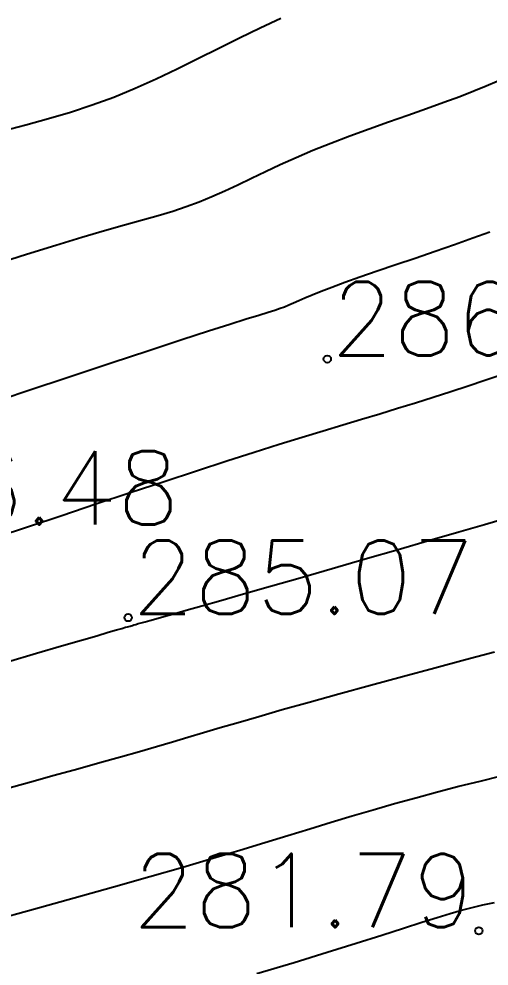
# Model space of a CAD drawing. Extents: x 524954 to 526204, y 9523489 to 9524010.
# Drawn here: x 526102.81 to 526109.21, y 9523795.81 to 9523808.71 of the extents above; entities that cross this region are included whole.
import ezdxf
from ezdxf.enums import TextEntityAlignment as Align

# ---------------------------------------------------------------- set-up
doc = ezdxf.new("R2010")
doc.units = 0
doc.header["$PDMODE"] = 33
doc.header["$PDSIZE"] = 0.1
for name, color, linetype in [('CN_01_00', 3, 'Continuous'), ('CN_02_00', 4, 'Continuous'), ('CN_05_00', 6, 'Continuous'), ('TopoAlt', 3, 'Continuous'), ('TOPOJIS', 7, 'Continuous')]:
    doc.layers.add(name, color=color, linetype=linetype)
doc.styles.add('Simplex 1.0', font='Simplex.shx', dxfattribs={"width": 0.99, "height": 1})

# ---------------------------------------------------------------- blocks, each defined once
blk = doc.blocks.new('TCPOINT M')
at = {"color": 0}
blk.add_point((0, 0), dxfattribs=at)
at = {"layer": 'TopoAlt', "style": 'Simplex 1.0', "width": 0.99}
blk.add_attdef('ALT', (0.15, 0.15), '', height=1, dxfattribs=at)

msp = doc.modelspace()

# ---------------------------------------------------------------- linework, layer by layer
at = {"layer": 'CN_01_00', "flags": 128}
for points, elevation in [([(526102.591, 9523807.185), (526102.905, 9523807.268), (526103.212, 9523807.353), (526103.513, 9523807.443), (526103.809, 9523807.54), (526104.101, 9523807.647), (526104.391, 9523807.766), (526104.679, 9523807.894), (526104.964, 9523808.03), (526105.248, 9523808.17), (526105.532, 9523808.312), (526105.814, 9523808.453), (526106.097, 9523808.591), (526106.379, 9523808.722)], 289), ([(526102.323, 9523803.448), (526102.919, 9523803.646), (526103.507, 9523803.841), (526104.067, 9523804.027), (526104.581, 9523804.197), (526105.028, 9523804.344), (526105.393, 9523804.463), (526105.682, 9523804.555), (526105.907, 9523804.626), (526106.077, 9523804.679), (526106.203, 9523804.718), (526106.296, 9523804.747), (526106.368, 9523804.77), (526106.428, 9523804.792), (526106.487, 9523804.816), (526106.549, 9523804.844), (526106.62, 9523804.875), (526106.703, 9523804.912), (526106.803, 9523804.954), (526106.924, 9523805.003), (526107.07, 9523805.059), (526107.247, 9523805.124), (526107.455, 9523805.198), (526107.69, 9523805.279), (526107.944, 9523805.365), (526108.208, 9523805.455), (526108.477, 9523805.547), (526108.741, 9523805.638), (526108.993, 9523805.728), (526109.225, 9523805.813)], 287), ([(526102.444, 9523796.432), (526103.008, 9523796.588), (526103.563, 9523796.742), (526104.096, 9523796.891), (526104.593, 9523797.032), (526105.043, 9523797.162), (526105.45, 9523797.282), (526105.819, 9523797.393), (526106.159, 9523797.496), (526106.474, 9523797.592), (526106.773, 9523797.684), (526107.062, 9523797.772), (526107.348, 9523797.857), (526107.635, 9523797.942), (526107.925, 9523798.025), (526108.217, 9523798.106), (526108.509, 9523798.185), (526108.8, 9523798.261), (526109.091, 9523798.333), (526109.379, 9523798.402)], 283)]:
    msp.add_lwpolyline(points, dxfattribs=dict(at, elevation=elevation))
at = {"layer": 'CN_02_00', "flags": 128}
for points, elevation in [([(526102.469, 9523805.367), (526102.911, 9523805.507), (526103.312, 9523805.632), (526103.665, 9523805.738), (526103.976, 9523805.828), (526104.249, 9523805.905), (526104.491, 9523805.973), (526104.708, 9523806.035), (526104.905, 9523806.095), (526105.088, 9523806.155), (526105.265, 9523806.22), (526105.439, 9523806.291), (526105.614, 9523806.369), (526105.792, 9523806.453), (526105.976, 9523806.541), (526106.167, 9523806.633), (526106.369, 9523806.728), (526106.584, 9523806.825), (526106.813, 9523806.923), (526107.058, 9523807.021), (526107.316, 9523807.119), (526107.58, 9523807.216), (526107.845, 9523807.31), (526108.107, 9523807.402), (526108.359, 9523807.491), (526108.596, 9523807.576), (526108.813, 9523807.655), (526109.006, 9523807.73), (526109.175, 9523807.799), (526109.322, 9523807.862)], 288), ([(526102.507, 9523801.659), (526102.939, 9523801.801), (526103.393, 9523801.951), (526103.859, 9523802.106), (526104.327, 9523802.261), (526104.787, 9523802.412), (526105.228, 9523802.557), (526105.64, 9523802.691), (526106.015, 9523802.811), (526106.355, 9523802.918), (526106.666, 9523803.014), (526106.953, 9523803.102), (526107.222, 9523803.184), (526107.476, 9523803.26), (526107.723, 9523803.335), (526107.965, 9523803.409), (526108.209, 9523803.484), (526108.452, 9523803.56), (526108.692, 9523803.637), (526108.927, 9523803.714), (526109.155, 9523803.79), (526109.374, 9523803.866)], 286), ([(526102.61, 9523798.222), (526102.956, 9523798.319), (526103.291, 9523798.411), (526103.61, 9523798.5), (526103.912, 9523798.584), (526104.193, 9523798.662), (526104.451, 9523798.736), (526104.684, 9523798.803), (526104.901, 9523798.867), (526105.112, 9523798.929), (526105.325, 9523798.993), (526105.55, 9523799.06), (526105.798, 9523799.132), (526106.077, 9523799.213), (526106.397, 9523799.305), (526106.764, 9523799.408), (526107.168, 9523799.52), (526107.597, 9523799.638), (526108.036, 9523799.758), (526108.473, 9523799.876), (526108.894, 9523799.988), (526109.286, 9523800.091)], 284), ([(526106.052, 9523795.712), (526106.558, 9523795.864), (526107.008, 9523796.003), (526107.405, 9523796.126), (526107.751, 9523796.235), (526108.048, 9523796.33), (526108.299, 9523796.41), (526108.507, 9523796.476), (526108.682, 9523796.53), (526108.836, 9523796.574), (526108.981, 9523796.612), (526109.128, 9523796.646), (526109.287, 9523796.678)], 282)]:
    msp.add_lwpolyline(points, dxfattribs=dict(at, elevation=elevation))
at = {"layer": 'CN_05_00', "elevation": 285, "flags": 128}
msp.add_lwpolyline([(526102.654, 9523799.956), (526103.05, 9523800.072), (526103.389, 9523800.172), (526103.661, 9523800.251), (526103.87, 9523800.312), (526104.027, 9523800.358), (526104.138, 9523800.39), (526104.213, 9523800.412), (526104.261, 9523800.426), (526104.289, 9523800.434), (526104.308, 9523800.439), (526104.323, 9523800.443), (526104.339, 9523800.448), (526104.356, 9523800.453), (526104.377, 9523800.459), (526104.403, 9523800.466), (526104.435, 9523800.476), (526104.477, 9523800.487), (526104.529, 9523800.502), (526104.594, 9523800.52), (526104.676, 9523800.542), (526104.782, 9523800.572), (526104.918, 9523800.61), (526105.089, 9523800.658), (526105.3, 9523800.718), (526105.558, 9523800.791), (526105.869, 9523800.88), (526106.234, 9523800.985), (526106.642, 9523801.102), (526107.078, 9523801.228), (526107.527, 9523801.357), (526107.974, 9523801.486), (526108.404, 9523801.611), (526108.801, 9523801.726), (526109.15, 9523801.828), (526109.441, 9523801.914)], dxfattribs=at)

# ---------------------------------------------------------------- block references
at = {"layer": 'TOPOJIS'}
ref = msp.add_blockref('TCPOINT M', (526107.01, 9523804.079, 286.5), dxfattribs=at)
ref.add_attrib('ALT', '286.50', (526107.06, 9523804.129, 286.5), dxfattribs={"layer": 'TopoAlt', "height": 1, "style": 'Simplex 1.0', "width": 0.99})
ref = msp.add_blockref('TCPOINT M', (526100.278, 9523801.776, 286.48), dxfattribs=at)
ref.add_attrib('ALT', '286.48', (526100.328, 9523801.826, 286.48), dxfattribs={"layer": 'TopoAlt', "height": 1, "style": 'Simplex 1.0', "width": 0.99})
ref = msp.add_blockref('TCPOINT M', (526104.298, 9523800.558, 285.07), dxfattribs=at)
ref.add_attrib('ALT', '285.07', (526104.348, 9523800.608, 285.07), dxfattribs={"layer": 'TopoAlt', "height": 1, "style": 'Simplex 1.0', "width": 0.99})
ref = msp.add_blockref('TCPOINT M', (526109.074, 9523796.293, 281.79), dxfattribs=at)
ref.add_attrib('ALT', '281.79', dxfattribs={"layer": 'TopoAlt', "height": 1, "style": 'Simplex 1.0', "width": 0.99}).set_placement((526109.024, 9523796.343, 281.79), align=Align.RIGHT)

doc.saveas('drawing.dxf')
